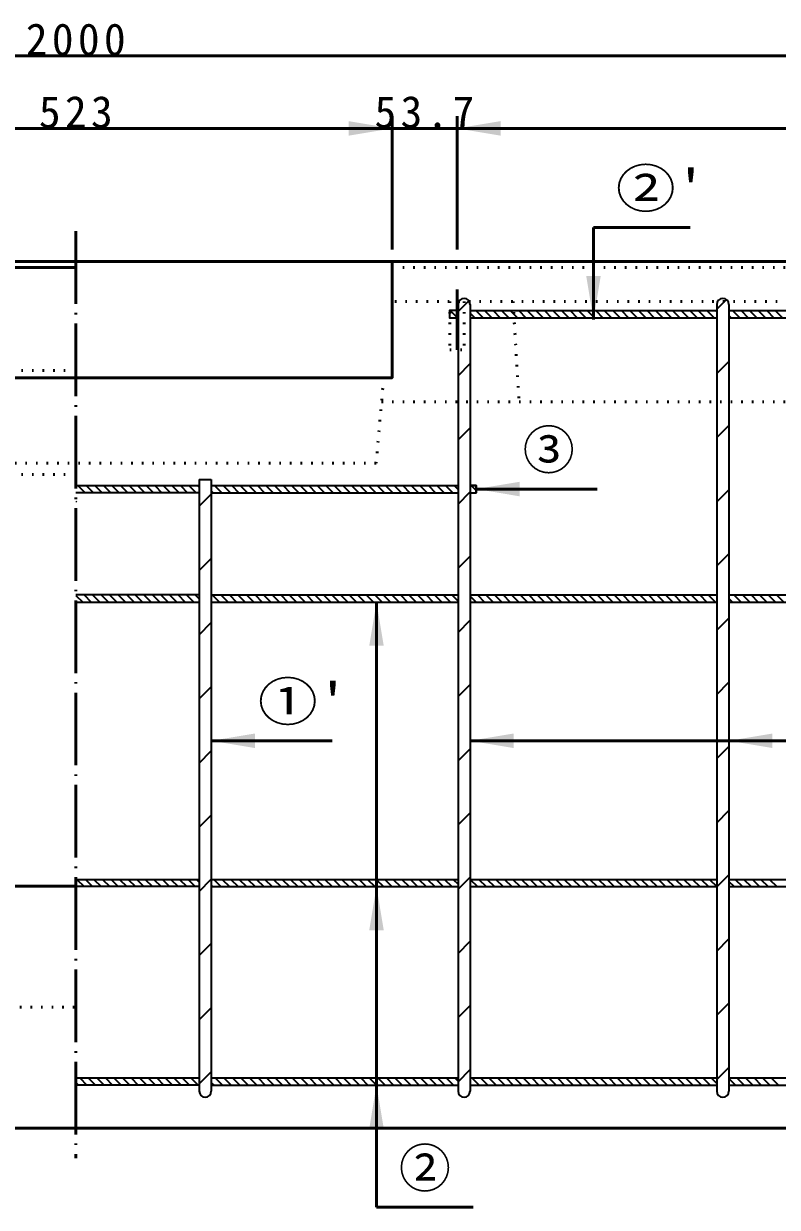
# Model space of a CAD drawing. Units: millimetres, scale not verified. Extents: x -2102 to 2102, y -1485 to 1485.
# Drawn here: x 790 to 1414, y -662 to 316 of the extents above; entities that cross this region are included whole.
import ezdxf
from ezdxf.enums import TextEntityAlignment as Align

# ---------------------------------------------------------------- set-up
doc = ezdxf.new("R2010")
doc.units = ezdxf.units.MM
doc.header["$LTSCALE"] = 5
doc.linetypes.add('DOTTED', pattern=[1.75, 0.25, -1.5])
doc.linetypes.add('LONG_DASHED_DOTTED', pattern=[15.25, 12, -1.5, 0.25, -1.5])
doc.layers.add('0-0_V-nasSTD', color=7, linetype='Continuous', lineweight=35)
doc.layers.add('0-1_0', color=7, linetype='Continuous', lineweight=50)
doc.styles.add('ＭＳ ゴシック', font='')
doc.styles.get('ＭＳ ゴシック').set_extended_font_data('MS Gothic')

msp = doc.modelspace()

# ---------------------------------------------------------------- linework, layer by layer
at = {"layer": '0-0_V-nasSTD', "lineweight": 50}
for p, q in [((1261.5, 147.655), (1261.5, 71.655)), ((-166.5, 119.655), (1833.5, 119.655)), ((1095, 119.655), (572, 119.655)), ((572, 114.655), (833.5, 114.655)), ((1082.099, -661.845), (1082.099, -161.845)), ((945.5, -276.345), (1045.5, -276.345)), ((1934.5, -276.345), (1159.5, -276.345)), ((-46.5, -396.345), (833.5, -396.345)), ((-166.5, -596.345), (1833.5, -596.345))]:
    msp.add_line(p, q, dxfattribs=at)
at = {"layer": '0-0_V-nasSTD', "linetype": 'LONG_DASHED_DOTTED', "lineweight": 50}
for p, q in [((833.5, 144.655), (833.5, -621.345)), ((1148.7, 96.655), (1148.7, 46.655))]:
    msp.add_line(p, q, dxfattribs=at)
at = {"layer": '0-0_V-nasSTD', "linetype": 'DOTTED', "lineweight": 50}
for p, q in [((1095, 114.655), (1833.5, 114.655)), ((1833.5, 86.655), (1095, 86.655)), ((1142.7, 86.655), (1142.7, 46.655)), ((1154.7, 86.655), (1154.7, 46.655)), ((1195, 86.655), (1200, 3.655)), ((1142.7, 46.655), (1154.7, 46.655)), ((833.5, 29.655), (578, 29.655)), ((1088, 23.655), (1081.813, -47.065)), ((1086.25, 3.655), (1833.5, 3.655)), ((1081.813, -47.065), (585.187, -47.065)), ((833.5, -56.345), (-166.5, -56.345)), ((-166.5, -496.345), (833.5, -496.345))]:
    msp.add_line(p, q, dxfattribs=at)
at = {"layer": '0-0_V-nasSTD'}
for p, q in [((1363.5, 80.214), (1371.466, 88.18)), ((1143.132, 79.155), (1149.132, 73.155)), ((1149.5, 78.346), (1158.417, 87.263)), ((1149.5, 84.155), (1149.5, -565.845)), ((1159.5, 84.155), (1159.5, -565.845)), ((1159.5, 79.155), (1363.5, 79.155)), ((1159.5, 79.155), (1195.904, 79.155)), ((1164.345, 79.155), (1170.345, 73.155)), ((1171.417, 79.155), (1177.417, 73.155)), ((1178.488, 79.155), (1184.488, 73.155)), ((1185.559, 79.155), (1191.559, 73.155)), ((1192.63, 79.155), (1198.63, 73.155)), ((1199.701, 79.155), (1205.701, 73.155)), ((1206.772, 79.155), (1212.772, 73.155)), ((1213.843, 79.155), (1219.843, 73.155)), ((1220.914, 79.155), (1226.914, 73.155)), ((1227.985, 79.155), (1233.985, 73.155)), ((1235.056, 79.155), (1241.056, 73.155)), ((1242.127, 79.155), (1248.127, 73.155)), ((1249.198, 79.155), (1255.198, 73.155)), ((1256.269, 79.155), (1262.269, 73.155)), ((1263.34, 79.155), (1269.34, 73.155)), ((1270.412, 79.155), (1276.412, 73.155)), ((1277.483, 79.155), (1283.483, 73.155)), ((1284.554, 79.155), (1290.554, 73.155)), ((1291.625, 79.155), (1297.625, 73.155)), ((1298.696, 79.155), (1304.696, 73.155)), ((1305.767, 79.155), (1311.767, 73.155)), ((1312.838, 79.155), (1318.838, 73.155)), ((1319.909, 79.155), (1325.909, 73.155)), ((1326.98, 79.155), (1332.98, 73.155)), ((1334.051, 79.155), (1340.051, 73.155)), ((1341.122, 79.155), (1347.122, 73.155)), ((1348.193, 79.155), (1354.193, 73.155)), ((1355.264, 79.155), (1361.264, 73.155)), ((1362.335, 79.155), (1363.5, 77.99)), ((1363.5, 84.155), (1363.5, -565.845)), ((1373.5, 84.155), (1373.5, -565.845)), ((1373.5, 79.155), (1577.5, 79.155)), ((1376.478, 79.155), (1382.478, 73.155)), ((1383.549, 79.155), (1389.549, 73.155)), ((1390.62, 79.155), (1396.62, 73.155)), ((1397.691, 79.155), (1403.691, 73.155)), ((1404.762, 79.155), (1410.762, 73.155)), ((1411.833, 79.155), (1417.833, 73.155)), ((1159.5, 76.929), (1163.274, 73.155)), ((1159.5, 73.155), (1363.5, 73.155)), ((1373.5, 75.061), (1375.406, 73.155)), ((1373.5, 73.155), (1577.5, 73.155)), ((1149.5, 25.313), (1159.5, 35.313)), ((1363.5, 27.181), (1373.5, 37.181)), ((1149.5, -27.72), (1159.5, -17.72)), ((1363.5, -25.852), (1373.5, -15.852)), ((833.5, -65.345), (935.5, -65.345)), ((835.084, -65.345), (841.084, -71.345)), ((842.155, -65.345), (848.155, -71.345)), ((849.226, -65.345), (855.226, -71.345)), ((856.297, -65.345), (862.297, -71.345)), ((863.368, -65.345), (869.368, -71.345)), ((870.439, -65.345), (876.439, -71.345)), ((877.51, -65.345), (883.51, -71.345)), ((884.581, -65.345), (890.581, -71.345)), ((891.652, -65.345), (897.652, -71.345)), ((898.724, -65.345), (904.724, -71.345)), ((905.795, -65.345), (911.795, -71.345)), ((912.866, -65.345), (918.866, -71.345)), ((919.937, -65.345), (925.937, -71.345)), ((927.008, -65.345), (933.008, -71.345)), ((934.079, -65.345), (935.5, -66.767)), ((935.5, -60.345), (935.5, -565.845)), ((935.5, -60.345), (945.5, -60.345)), ((945.5, -60.345), (945.5, -565.845)), ((945.5, -65.345), (1149.5, -65.345)), ((948.221, -65.345), (954.221, -71.345)), ((955.292, -65.345), (961.292, -71.345)), ((962.363, -65.345), (968.363, -71.345)), ((969.434, -65.345), (975.434, -71.345)), ((976.505, -65.345), (982.505, -71.345)), ((983.576, -65.345), (989.576, -71.345)), ((990.647, -65.345), (996.647, -71.345)), ((997.719, -65.345), (1003.719, -71.345)), ((1004.79, -65.345), (1010.79, -71.345)), ((1011.861, -65.345), (1017.861, -71.345)), ((1018.932, -65.345), (1024.932, -71.345)), ((1026.003, -65.345), (1032.003, -71.345)), ((1033.074, -65.345), (1039.074, -71.345)), ((1040.145, -65.345), (1046.145, -71.345)), ((1047.216, -65.345), (1053.216, -71.345)), ((1054.287, -65.345), (1060.287, -71.345)), ((1061.358, -65.345), (1067.358, -71.345)), ((1068.429, -65.345), (1074.429, -71.345)), ((1075.5, -65.345), (1081.5, -71.345)), ((1082.571, -65.345), (1088.571, -71.345)), ((1089.642, -65.345), (1095.642, -71.345)), ((1096.713, -65.345), (1102.713, -71.345)), ((1103.785, -65.345), (1109.785, -71.345)), ((1110.856, -65.345), (1116.856, -71.345)), ((1117.927, -65.345), (1123.927, -71.345)), ((1124.998, -65.345), (1130.998, -71.345)), ((1132.069, -65.345), (1138.069, -71.345)), ((1139.14, -65.345), (1145.14, -71.345)), ((1146.211, -65.345), (1149.5, -68.634)), ((1159.5, -65.345), (1164.5, -65.345)), ((1160.353, -65.345), (1164.5, -69.492)), ((1164.5, -65.345), (1164.5, -71.345)), ((935.5, -71.345), (833.5, -71.345)), ((935.5, -82.621), (945.5, -72.621)), ((945.5, -69.695), (947.15, -71.345)), ((945.5, -71.345), (1149.5, -71.345)), ((1149.5, -80.753), (1159.5, -70.753)), ((1159.5, -71.345), (1164.5, -71.345)), ((1363.5, -78.885), (1373.5, -68.885)), ((833.5, -78.333), (834.013, -78.845)), ((935.5, -135.654), (945.5, -125.654)), ((1149.5, -133.786), (1159.5, -123.786)), ((1363.5, -131.918), (1373.5, -121.918)), ((935.5, -155.845), (833.5, -155.845)), ((833.5, -156.188), (839.158, -161.845)), ((840.229, -155.845), (846.229, -161.845)), ((847.3, -155.845), (853.3, -161.845)), ((854.371, -155.845), (860.371, -161.845)), ((861.442, -155.845), (867.442, -161.845)), ((868.513, -155.845), (874.513, -161.845)), ((875.584, -155.845), (881.584, -161.845)), ((882.655, -155.845), (888.655, -161.845)), ((889.726, -155.845), (895.726, -161.845)), ((896.797, -155.845), (902.797, -161.845)), ((903.868, -155.845), (909.868, -161.845)), ((910.939, -155.845), (916.939, -161.845)), ((918.01, -155.845), (924.01, -161.845)), ((925.081, -155.845), (931.081, -161.845)), ((932.152, -155.845), (935.5, -159.193)), ((945.5, -155.845), (1149.5, -155.845)), ((946.295, -155.845), (952.295, -161.845)), ((953.366, -155.845), (959.366, -161.845)), ((960.437, -155.845), (966.437, -161.845)), ((967.508, -155.845), (973.508, -161.845)), ((974.579, -155.845), (980.579, -161.845)), ((981.65, -155.845), (987.65, -161.845)), ((988.721, -155.845), (994.721, -161.845)), ((995.792, -155.845), (1001.792, -161.845)), ((1002.863, -155.845), (1008.863, -161.845)), ((1009.934, -155.845), (1015.934, -161.845)), ((1017.005, -155.845), (1023.005, -161.845)), ((1024.076, -155.845), (1030.076, -161.845)), ((1031.147, -155.845), (1037.147, -161.845)), ((1038.218, -155.845), (1044.218, -161.845)), ((1045.29, -155.845), (1051.29, -161.845)), ((1052.361, -155.845), (1058.361, -161.845)), ((1059.432, -155.845), (1065.432, -161.845)), ((1066.503, -155.845), (1072.503, -161.845)), ((1073.574, -155.845), (1079.574, -161.845)), ((1080.645, -155.845), (1086.645, -161.845)), ((1087.716, -155.845), (1093.716, -161.845)), ((1094.787, -155.845), (1100.787, -161.845)), ((1101.858, -155.845), (1107.858, -161.845)), ((1108.929, -155.845), (1114.929, -161.845)), ((1116, -155.845), (1122, -161.845)), ((1123.071, -155.845), (1129.071, -161.845)), ((1130.142, -155.845), (1136.142, -161.845)), ((1137.213, -155.845), (1143.213, -161.845)), ((1144.285, -155.845), (1149.5, -161.061)), ((1159.5, -155.845), (1363.5, -155.845)), ((1165.498, -155.845), (1171.498, -161.845)), ((1172.569, -155.845), (1178.569, -161.845)), ((1179.64, -155.845), (1185.64, -161.845)), ((1186.711, -155.845), (1192.711, -161.845)), ((1193.782, -155.845), (1199.782, -161.845)), ((1200.853, -155.845), (1206.853, -161.845)), ((1207.924, -155.845), (1213.924, -161.845)), ((1214.995, -155.845), (1220.995, -161.845)), ((1222.066, -155.845), (1228.066, -161.845)), ((1229.137, -155.845), (1235.137, -161.845)), ((1236.208, -155.845), (1242.208, -161.845)), ((1243.279, -155.845), (1249.279, -161.845)), ((1250.351, -155.845), (1256.351, -161.845)), ((1257.422, -155.845), (1263.422, -161.845)), ((1264.493, -155.845), (1270.493, -161.845)), ((1271.564, -155.845), (1277.564, -161.845)), ((1278.635, -155.845), (1284.635, -161.845)), ((1285.706, -155.845), (1291.706, -161.845)), ((1292.777, -155.845), (1298.777, -161.845)), ((1299.848, -155.845), (1305.848, -161.845)), ((1306.919, -155.845), (1312.919, -161.845)), ((1313.99, -155.845), (1319.99, -161.845)), ((1321.061, -155.845), (1327.061, -161.845)), ((1328.132, -155.845), (1334.132, -161.845)), ((1335.203, -155.845), (1341.203, -161.845)), ((1342.274, -155.845), (1348.274, -161.845)), ((1349.345, -155.845), (1355.345, -161.845)), ((1356.417, -155.845), (1362.417, -161.845)), ((1373.5, -155.845), (1577.5, -155.845)), ((1377.63, -155.845), (1383.63, -161.845)), ((1384.701, -155.845), (1390.701, -161.845)), ((1391.772, -155.845), (1397.772, -161.845)), ((1398.843, -155.845), (1404.843, -161.845)), ((1405.914, -155.845), (1411.914, -161.845)), ((1412.985, -155.845), (1418.985, -161.845)), ((833.5, -161.845), (935.5, -161.845)), ((945.5, -161.845), (1149.5, -161.845)), ((1159.5, -156.919), (1164.427, -161.845)), ((1159.5, -161.845), (1363.5, -161.845)), ((1373.5, -158.787), (1376.559, -161.845)), ((1373.5, -161.845), (1577.5, -161.845)), ((1363.5, -184.951), (1373.5, -174.951)), ((935.5, -188.687), (945.5, -178.687)), ((1149.5, -186.819), (1159.5, -176.819)), ((935.5, -241.72), (945.5, -231.72)), ((1149.5, -239.852), (1159.5, -229.852)), ((1363.5, -237.984), (1373.5, -227.984)), ((1149.5, -292.885), (1159.5, -282.885)), ((1363.5, -291.017), (1373.5, -281.017)), ((935.5, -294.753), (945.5, -284.753)), ((935.5, -347.786), (945.5, -337.786)), ((1149.5, -345.918), (1159.5, -335.918)), ((1363.5, -344.05), (1373.5, -334.05)), ((833.5, -390.845), (935.5, -390.845)), ((834.31, -390.845), (840.31, -396.845)), ((841.381, -390.845), (847.381, -396.845)), ((848.452, -390.845), (854.452, -396.845)), ((855.523, -390.845), (861.523, -396.845)), ((862.594, -390.845), (868.594, -396.845)), ((869.665, -390.845), (875.665, -396.845)), ((876.736, -390.845), (882.736, -396.845)), ((883.807, -390.845), (889.807, -396.845)), ((890.878, -390.845), (896.878, -396.845)), ((897.949, -390.845), (903.949, -396.845)), ((905.02, -390.845), (911.02, -396.845)), ((912.092, -390.845), (918.092, -396.845)), ((919.163, -390.845), (925.163, -396.845)), ((926.234, -390.845), (932.234, -396.845)), ((933.305, -390.845), (935.5, -393.041)), ((935.5, -400.819), (945.5, -390.819)), ((945.5, -390.845), (1149.5, -390.845)), ((947.447, -390.845), (953.447, -396.845)), ((954.518, -390.845), (960.518, -396.845)), ((961.589, -390.845), (967.589, -396.845)), ((968.66, -390.845), (974.66, -396.845)), ((975.731, -390.845), (981.731, -396.845)), ((982.802, -390.845), (988.802, -396.845)), ((989.873, -390.845), (995.873, -396.845)), ((996.944, -390.845), (1002.944, -396.845)), ((1004.015, -390.845), (1010.015, -396.845)), ((1011.086, -390.845), (1017.086, -396.845)), ((1018.158, -390.845), (1024.158, -396.845)), ((1025.229, -390.845), (1031.229, -396.845)), ((1032.3, -390.845), (1038.3, -396.845)), ((1039.371, -390.845), (1045.371, -396.845)), ((1046.442, -390.845), (1052.442, -396.845)), ((1053.513, -390.845), (1059.513, -396.845)), ((1060.584, -390.845), (1066.584, -396.845)), ((1067.655, -390.845), (1073.655, -396.845)), ((1074.726, -390.845), (1080.726, -396.845)), ((1081.797, -390.845), (1087.797, -396.845)), ((1088.868, -390.845), (1094.868, -396.845)), ((1095.939, -390.845), (1101.939, -396.845)), ((1103.01, -390.845), (1109.01, -396.845)), ((1110.081, -390.845), (1116.081, -396.845)), ((1117.152, -390.845), (1123.152, -396.845)), ((1124.224, -390.845), (1130.224, -396.845)), ((1131.295, -390.845), (1137.295, -396.845)), ((1138.366, -390.845), (1144.366, -396.845)), ((1145.437, -390.845), (1149.5, -394.909)), ((1149.5, -398.951), (1159.5, -388.951)), ((1159.5, -390.845), (1363.5, -390.845)), ((1159.579, -390.845), (1165.579, -396.845)), ((1166.65, -390.845), (1172.65, -396.845)), ((1173.721, -390.845), (1179.721, -396.845)), ((1180.792, -390.845), (1186.792, -396.845)), ((1187.863, -390.845), (1193.863, -396.845)), ((1194.934, -390.845), (1200.934, -396.845)), ((1202.005, -390.845), (1208.005, -396.845)), ((1209.076, -390.845), (1215.076, -396.845)), ((1216.147, -390.845), (1222.147, -396.845)), ((1223.218, -390.845), (1229.218, -396.845)), ((1230.29, -390.845), (1236.29, -396.845)), ((1237.361, -390.845), (1243.361, -396.845)), ((1244.432, -390.845), (1250.432, -396.845)), ((1251.503, -390.845), (1257.503, -396.845)), ((1258.574, -390.845), (1264.574, -396.845)), ((1265.645, -390.845), (1271.645, -396.845)), ((1272.716, -390.845), (1278.716, -396.845)), ((1279.787, -390.845), (1285.787, -396.845)), ((1286.858, -390.845), (1292.858, -396.845)), ((1293.929, -390.845), (1299.929, -396.845)), ((1301, -390.845), (1307, -396.845)), ((1308.071, -390.845), (1314.071, -396.845)), ((1315.142, -390.845), (1321.142, -396.845)), ((1322.213, -390.845), (1328.213, -396.845)), ((1329.285, -390.845), (1335.285, -396.845)), ((1336.356, -390.845), (1342.356, -396.845)), ((1343.427, -390.845), (1349.427, -396.845)), ((1350.498, -390.845), (1356.498, -396.845)), ((1357.569, -390.845), (1363.5, -396.777)), ((1363.5, -397.083), (1373.5, -387.083)), ((1373.5, -390.845), (1577.5, -390.845)), ((1378.782, -390.845), (1384.782, -396.845)), ((1385.853, -390.845), (1391.853, -396.845)), ((1392.924, -390.845), (1398.924, -396.845)), ((1399.995, -390.845), (1405.995, -396.845)), ((1407.066, -390.845), (1413.066, -396.845)), ((935.5, -396.845), (833.5, -396.845)), ((945.5, -395.97), (946.376, -396.845)), ((945.5, -396.845), (1149.5, -396.845)), ((1159.5, -396.845), (1363.5, -396.845)), ((1373.5, -392.634), (1377.711, -396.845)), ((1373.5, -396.845), (1577.5, -396.845)), ((935.5, -453.852), (945.5, -443.852)), ((1149.5, -451.984), (1159.5, -441.984)), ((1363.5, -450.116), (1373.5, -440.116)), ((935.5, -506.885), (945.5, -496.885)), ((1149.5, -505.017), (1159.5, -495.017)), ((1363.5, -503.149), (1373.5, -493.149)), ((1363.5, -556.182), (1373.5, -546.182)), ((833.5, -554.845), (935.5, -554.845)), ((836.68, -554.845), (842.68, -560.845)), ((843.751, -554.845), (849.751, -560.845)), ((850.822, -554.845), (856.822, -560.845)), ((857.893, -554.845), (863.893, -560.845)), ((864.965, -554.845), (870.965, -560.845)), ((872.036, -554.845), (878.036, -560.845)), ((879.107, -554.845), (885.107, -560.845)), ((886.178, -554.845), (892.178, -560.845)), ((893.249, -554.845), (899.249, -560.845)), ((900.32, -554.845), (906.32, -560.845)), ((907.391, -554.845), (913.391, -560.845)), ((914.462, -554.845), (920.462, -560.845)), ((921.533, -554.845), (927.533, -560.845)), ((928.604, -554.845), (934.604, -560.845)), ((934.67, -554.845), (935.5, -555.675)), ((935.5, -555.675), (934.67, -554.845)), ((935.5, -559.918), (945.5, -549.918)), ((945.5, -554.845), (1149.5, -554.845)), ((948.812, -554.845), (954.812, -560.845)), ((955.883, -554.845), (961.883, -560.845)), ((962.954, -554.845), (968.954, -560.845)), ((970.025, -554.845), (976.025, -560.845)), ((977.097, -554.845), (983.097, -560.845)), ((984.168, -554.845), (990.168, -560.845)), ((991.239, -554.845), (997.239, -560.845)), ((998.31, -554.845), (1004.31, -560.845)), ((1005.381, -554.845), (1011.381, -560.845)), ((1012.452, -554.845), (1018.452, -560.845)), ((1019.523, -554.845), (1025.523, -560.845)), ((1026.594, -554.845), (1032.594, -560.845)), ((1033.665, -554.845), (1039.665, -560.845)), ((1040.736, -554.845), (1046.736, -560.845)), ((1047.807, -554.845), (1053.807, -560.845)), ((1054.878, -554.845), (1060.878, -560.845)), ((1061.949, -554.845), (1067.949, -560.845)), ((1069.02, -554.845), (1075.02, -560.845)), ((1076.092, -554.845), (1082.092, -560.845)), ((1083.163, -554.845), (1089.163, -560.845)), ((1090.234, -554.845), (1096.234, -560.845)), ((1097.305, -554.845), (1103.305, -560.845)), ((1104.376, -554.845), (1110.376, -560.845)), ((1111.447, -554.845), (1117.447, -560.845)), ((1118.518, -554.845), (1124.518, -560.845)), ((1125.589, -554.845), (1131.589, -560.845)), ((1132.66, -554.845), (1138.66, -560.845)), ((1139.731, -554.845), (1145.731, -560.845)), ((1146.802, -554.845), (1149.5, -557.543)), ((1149.5, -558.05), (1159.5, -548.05)), ((1159.5, -554.845), (1363.5, -554.845)), ((1160.944, -554.845), (1166.944, -560.845)), ((1168.015, -554.845), (1174.015, -560.845)), ((1175.086, -554.845), (1181.086, -560.845)), ((1182.158, -554.845), (1188.158, -560.845)), ((1189.229, -554.845), (1195.229, -560.845)), ((1196.3, -554.845), (1202.3, -560.845)), ((1203.371, -554.845), (1209.371, -560.845)), ((1210.442, -554.845), (1216.442, -560.845)), ((1217.513, -554.845), (1223.513, -560.845)), ((1224.584, -554.845), (1230.584, -560.845)), ((1231.655, -554.845), (1237.655, -560.845)), ((1238.726, -554.845), (1244.726, -560.845)), ((1245.797, -554.845), (1251.797, -560.845)), ((1252.868, -554.845), (1258.868, -560.845)), ((1259.939, -554.845), (1265.939, -560.845)), ((1267.01, -554.845), (1273.01, -560.845)), ((1274.081, -554.845), (1280.081, -560.845)), ((1281.152, -554.845), (1287.152, -560.845)), ((1288.224, -554.845), (1294.224, -560.845)), ((1295.295, -554.845), (1301.295, -560.845)), ((1302.366, -554.845), (1308.366, -560.845)), ((1309.437, -554.845), (1315.437, -560.845)), ((1316.508, -554.845), (1322.508, -560.845)), ((1323.579, -554.845), (1329.579, -560.845)), ((1330.65, -554.845), (1336.65, -560.845)), ((1337.721, -554.845), (1343.721, -560.845)), ((1344.792, -554.845), (1350.792, -560.845)), ((1351.863, -554.845), (1357.863, -560.845)), ((1358.934, -554.845), (1363.5, -559.411)), ((1373.5, -554.845), (1577.5, -554.845)), ((1373.5, -555.269), (1379.076, -560.845)), ((1380.147, -554.845), (1386.147, -560.845)), ((1387.218, -554.845), (1393.218, -560.845)), ((1394.29, -554.845), (1400.29, -560.845)), ((1401.361, -554.845), (1407.361, -560.845)), ((1408.432, -554.845), (1414.432, -560.845)), ((833.5, -558.736), (835.609, -560.845)), ((935.5, -560.845), (833.5, -560.845)), ((945.5, -558.604), (947.741, -560.845)), ((945.5, -560.845), (1149.5, -560.845)), ((1159.5, -560.472), (1159.873, -560.845)), ((1159.5, -560.845), (1363.5, -560.845)), ((1373.5, -560.845), (1577.5, -560.845))]:
    msp.add_line(p, q, dxfattribs=at)
at = {"layer": '0-0_V-nasSTD', "lineweight": 50}
msp.add_lwpolyline([(1095, 119.655), (1095, 23.655), (572, 23.655)], dxfattribs=at)
at = {"layer": '0-0_V-nasSTD'}
for points in [[(1149.5, 79.155), (1142.5, 79.155), (1142.5, 73.155), (1149.5, 73.155)], [(1164.5, -68.345), (1164.5, -65.345), (1159.5, -65.345)], [(1159.5, -71.345), (1164.5, -71.345), (1164.5, -68.345)]]:
    msp.add_lwpolyline(points, dxfattribs=at)
for centre, start, end in [((1154.5, 84.155), 0, 180), ((1368.5, 84.155), 0, 180), ((940.5, -565.845), 180, 0), ((1154.5, -565.845), 180, 0), ((1368.5, -565.845), 180, 0)]:
    msp.add_arc(centre, 5, start, end, dxfattribs=at)
for points in [[(1059, 223.655), (1059, 235.655), (1095, 229.655)], [(1148.7, 229.655), (1184.7, 223.655), (1184.7, 235.655)], [(1255.5, 107.655), (1261.5, 71.655), (1267.5, 107.655)], [(1164.5, -68.345), (1200.5, -74.345), (1200.5, -62.345)], [(1076.099, -197.845), (1082.099, -161.845), (1088.099, -197.845)], [(945.5, -276.345), (981.5, -282.345), (981.5, -270.345)], [(1159.5, -276.345), (1195.5, -282.345), (1195.5, -270.345)], [(1373.5, -276.345), (1409.5, -282.345), (1409.5, -270.345)], [(1076.099, -432.845), (1082.099, -396.845), (1088.099, -432.845)], [(1076.099, -596.845), (1082.099, -560.845), (1088.099, -596.845)]]:
    msp.add_solid(points, dxfattribs=at)
at = {"layer": '0-1_0'}
for p, q in [((-166.5, 289.655), (1833.5, 289.655)), ((1095, 129.655), (1095, 239.655)), ((1148.7, 129.655), (1148.7, 239.655)), ((572, 229.655), (1095, 229.655)), ((1095, 229.655), (1148.7, 229.655)), ((1148.7, 229.655), (1779.8, 229.655)), ((1261.5, 147.655), (1341.5, 147.655)), ((1164.5, -68.345), (1264.5, -68.345)), ((1082.099, -661.845), (1162.099, -661.845))]:
    msp.add_line(p, q, dxfattribs=at)

# ---------------------------------------------------------------- texts
at = {"layer": '0-0_V-nasSTD', "style": 'ＭＳ ゴシック', "width": 1.15}
for s, p in [("②'", (1279.9, 154.655)), ("①'", (983.9, -269.345))]:
    msp.add_text(s, height=31.67, dxfattribs=at).set_placement(p, align=Align.BOTTOM_LEFT)
at = {"layer": '0-0_V-nasSTD', "style": 'ＭＳ ゴシック'}
for s, p in [('③', (1202.9, -61.345)), ('②', (1100.499, -654.845))]:
    msp.add_text(s, height=31.67, dxfattribs=at).set_placement(p, align=Align.BOTTOM_LEFT)
at = {"layer": '0-0_V-nasSTD', "char_height": 26.39, "attachment_point": 7, "style": 'ＭＳ ゴシック'}
for s, insert in [('\\T1.2;2000', (792.1, 289.655)), ('\\T1.2;523', (802.9, 229.655)), ('\\T1.2;53.7', (1080.45, 229.655))]:
    msp.add_mtext(s, dxfattribs=dict(at, insert=insert))

doc.saveas('drawing.dxf')
